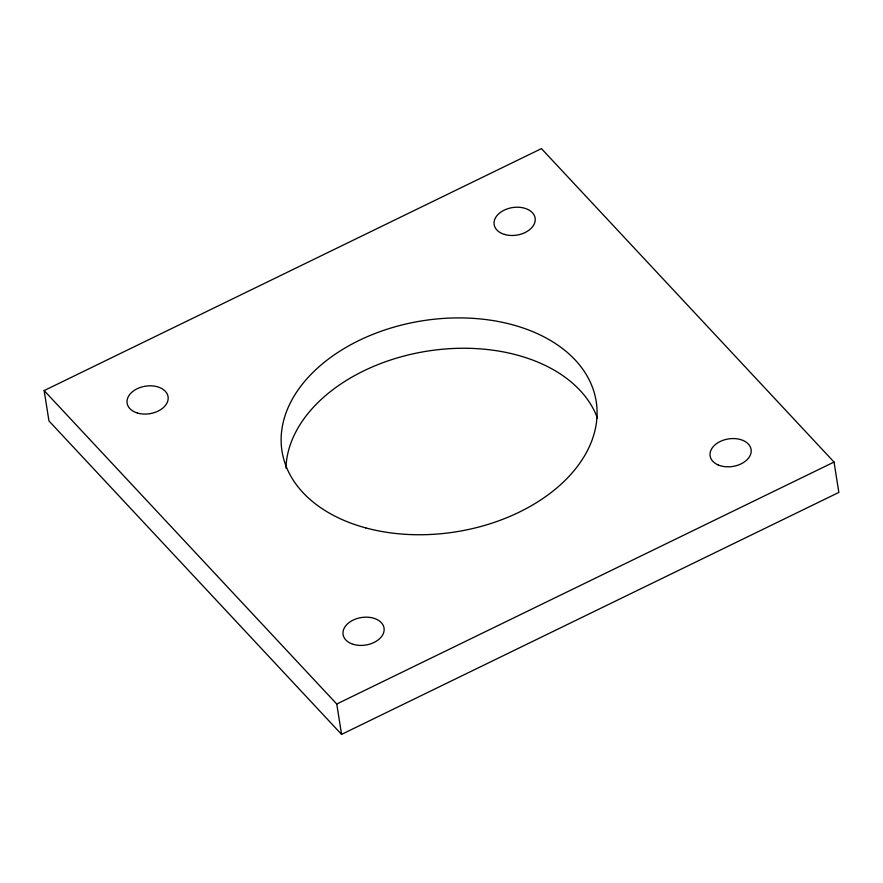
<?xml version="1.0" encoding="UTF-8"?>
<svg xmlns="http://www.w3.org/2000/svg" width="883" height="883" viewBox="0 0 883 883"><rect width="100%" height="100%" fill="white"/><g stroke="black" fill="none" stroke-linecap="round" stroke-linejoin="round"><path stroke-width="1.32" d="M44.15 390.584L541.434 148.62L834.038 462.052L838.85 492.416L341.566 734.38L48.962 420.948L44.15 390.584L336.754 704.016L341.566 734.38M336.754 704.016L834.038 462.052M285.949 468.067A159.05 106.843 -9 0 1 426.798 351.213A159.05 106.843 -9 0 1 597.46 418.189M718.133 464.933A20.751 13.94 -9 0 0 751.047 452.703A20.751 13.94 -9 0 0 722.636 440.44A20.751 13.94 -9 0 0 718.133 464.933M353.399 644.369A20.751 13.94 -9 0 0 384.16 629.402A20.751 13.94 -9 0 0 353.112 620.098A20.751 13.94 -9 0 0 353.399 644.369M137.428 413.023A20.751 13.94 -9 0 0 168.189 398.056A20.751 13.94 -9 0 0 137.141 388.752A20.751 13.94 -9 0 0 137.428 413.023M504.48 234.436A20.751 13.94 -9 0 0 535.241 219.459A20.751 13.94 -9 0 0 504.182 210.154A20.751 13.94 -9 0 0 504.48 234.436M365.772 527.902A159.05 106.843 -9 0 0 596.952 408.343A159.05 106.843 -9 0 0 354.569 342.714A159.05 106.843 -9 0 0 365.772 527.902"/></g></svg>
